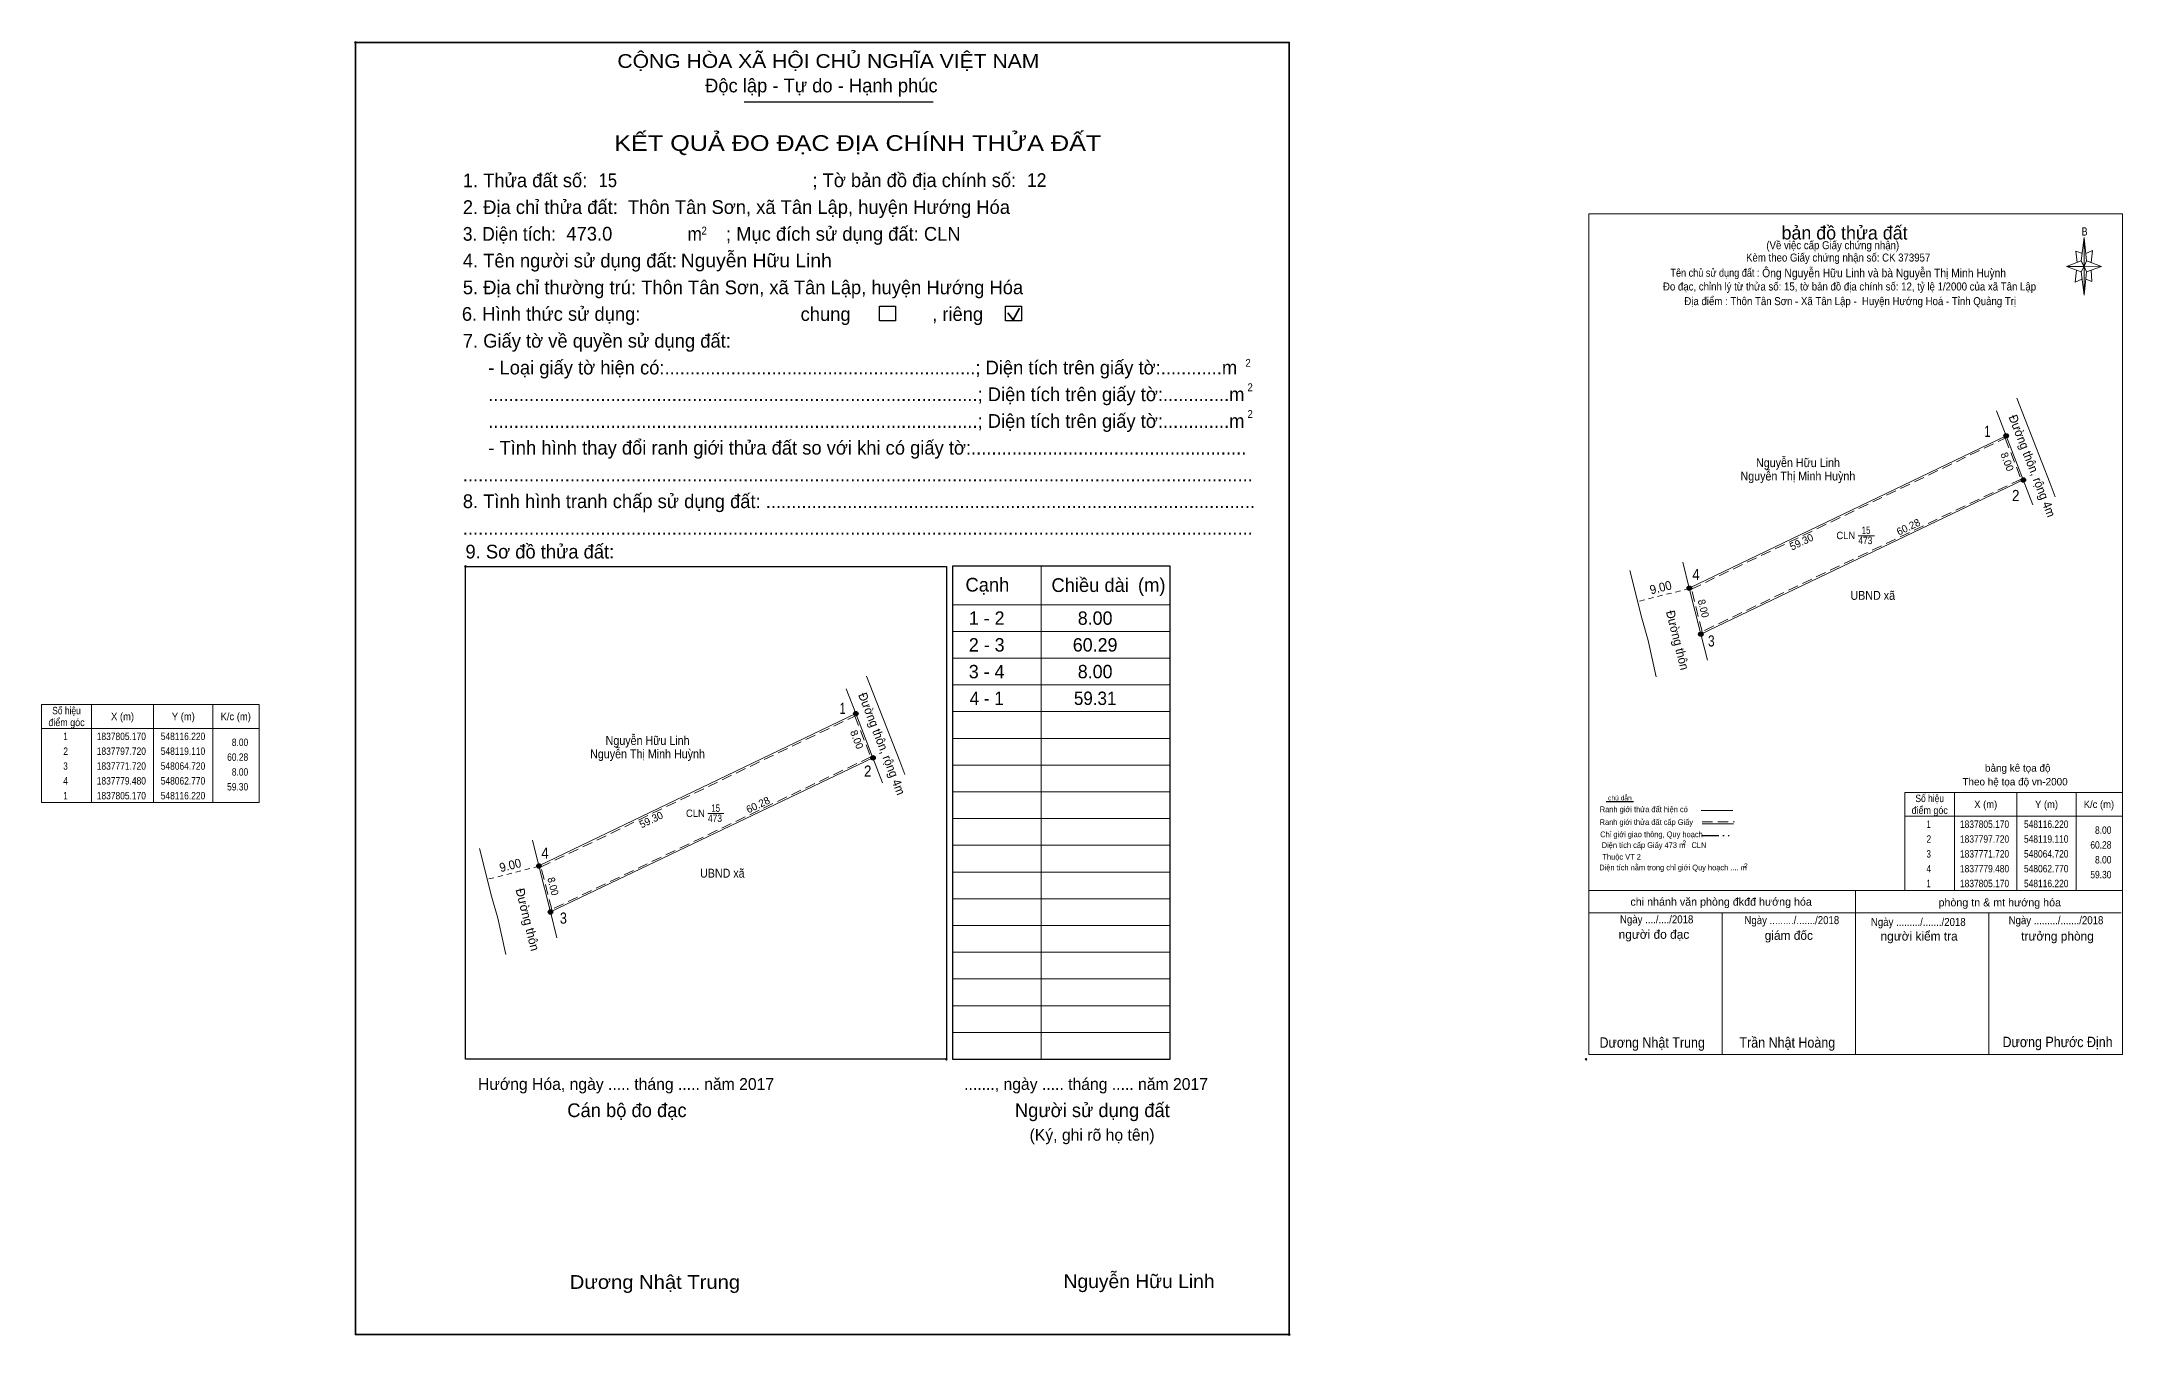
# Model space of a CAD drawing. Header units: metres. Extents: x 547979 to 548786, y 1837700 to 1837918.
# Drawn here: x 547978.9 to 548329.9, y 1837700.3 to 1837918.5 of the extents above; entities that cross this region are included whole.
import ezdxf
from ezdxf.enums import TextEntityAlignment as Align

# ---------------------------------------------------------------- set-up
doc = ezdxf.new("R2010")
doc.units = ezdxf.units.M
doc.header["$LTSCALE"] = 0.58
doc.header["$PDMODE"] = 32
doc.header["$PDSIZE"] = 0.29
for name, pattern in [('DASH_DOUBLE_DOT', [9.2, 5, -1.2, 0.3, -1.2, 0.3, -1.2]), ('MEDIUM_DASHED', [4.5, 3, -1.5]), ('SHORT_DASHED', [2.7, 1.5, -1.2])]:
    doc.linetypes.add(name, pattern=pattern)
for name, color, linetype, lineweight in [('1', 7, 'Continuous', 13), ('10', 7, 'Continuous', 13), ('11', 7, 'Continuous', 25), ('2', 7, 'Continuous', 35), ('27', 7, 'Continuous', 13), ('4', 7, 'Continuous', 13), ('50', 7, 'Continuous', 25), ('63', 7, 'Continuous', 13)]:
    doc.layers.add(name, color=color, linetype=linetype, lineweight=lineweight)
for name, color, linetype in [('36', 7, 'Continuous'), ('48', 7, 'Continuous'), ('52', 7, 'Continuous'), ('6', 7, 'Continuous'), ('9', 7, 'Continuous')]:
    doc.layers.add(name, color=color, linetype=linetype)

msp = doc.modelspace()

# ---------------------------------------------------------------- hatches: boundary and pattern name
at = {"layer": '11'}
for points in [[(548310.6427, 1837852.023, 1), (548309.8914, 1837852.023, 1)], [(548313.5397, 1837844.5659, 1), (548312.7884, 1837844.5659, 1)], [(548257.1934, 1837826.3258, 1), (548256.4421, 1837826.3258, 1)], [(548257.1934, 1837826.3258, 1), (548256.4421, 1837826.3258, 1)], [(548259.145, 1837818.5675, 1), (548258.3937, 1837818.5675, 1)], [(548116.5927, 1837805.173, 1), (548115.8414, 1837805.173, 1)], [(548119.4897, 1837797.7159, 1), (548118.7384, 1837797.7159, 1)], [(548063.1434, 1837779.4758, 1), (548062.3921, 1837779.4758, 1)], [(548063.1434, 1837779.4758, 1), (548062.3921, 1837779.4758, 1)], [(548065.095, 1837771.7175, 1), (548064.3437, 1837771.7175, 1)]]:
    msp.add_hatch(color=256, dxfattribs=at).paths.add_polyline_path(points)

# ---------------------------------------------------------------- linework, layer by layer
at = {"layer": '1', "lineweight": 25}
for p, q in [((548097.41, 1837908.35), (548129.27, 1837908.35)), ((548169.25, 1837746.9), (548169.25, 1837830.02))]:
    msp.add_line(p, q, dxfattribs=at)
at = {"layer": '1', "lineweight": 35}
for p, q in [((548141.84, 1837872.74), (548142.74, 1837871.58)), ((548142.74, 1837871.58), (548143.83, 1837873.53))]:
    msp.add_line(p, q, dxfattribs=at)
at = {"layer": '1'}
for p, q in [((548147.47, 1837830.02), (548147.47, 1837746.9)), ((548132.55, 1837823.53), (548157.78, 1837823.53)), ((548157.78, 1837823.53), (548169.25, 1837823.53)), ((548132.55, 1837819.02), (548157.78, 1837819.02)), ((548157.78, 1837819.02), (548169.25, 1837819.02)), ((548132.55, 1837814.51), (548157.78, 1837814.51)), ((548157.78, 1837814.51), (548169.25, 1837814.51)), ((548132.55, 1837810.01), (548157.78, 1837810.01)), ((548157.78, 1837810.01), (548169.25, 1837810.01)), ((548132.55, 1837805.5), (548157.78, 1837805.5)), ((548157.78, 1837805.5), (548169.25, 1837805.5)), ((548132.55, 1837800.99), (548157.78, 1837800.99)), ((548157.78, 1837800.99), (548169.25, 1837800.99)), ((548132.55, 1837796.48), (548157.78, 1837796.48)), ((548157.78, 1837796.48), (548169.25, 1837796.48)), ((548132.55, 1837791.98), (548157.78, 1837791.98)), ((548157.78, 1837791.98), (548169.25, 1837791.98)), ((548132.55, 1837787.47), (548157.78, 1837787.47)), ((548157.78, 1837787.47), (548169.25, 1837787.47)), ((548132.55, 1837782.96), (548157.78, 1837782.96)), ((548157.78, 1837782.96), (548169.25, 1837782.96)), ((548132.55, 1837778.45), (548157.78, 1837778.45)), ((548157.78, 1837778.45), (548169.25, 1837778.45)), ((548132.55, 1837773.95), (548157.78, 1837773.95)), ((548157.78, 1837773.95), (548169.25, 1837773.95)), ((548132.55, 1837769.44), (548157.78, 1837769.44)), ((548157.78, 1837769.44), (548169.25, 1837769.44)), ((548132.55, 1837764.93), (548157.78, 1837764.93)), ((548157.78, 1837764.93), (548169.25, 1837764.93)), ((548132.55, 1837760.42), (548157.78, 1837760.42)), ((548157.78, 1837760.42), (548169.25, 1837760.42)), ((548132.55, 1837755.91), (548157.78, 1837755.91)), ((548157.78, 1837755.91), (548169.25, 1837755.91)), ((548132.55, 1837751.41), (548157.78, 1837751.41)), ((548157.78, 1837751.41), (548169.25, 1837751.41))]:
    msp.add_line(p, q, dxfattribs=at)
for points in [[(548310.27, 1837852.02), (548313.16, 1837844.57), (548258.77, 1837818.57), (548256.82, 1837826.33)], [(548116.22, 1837805.17), (548119.11, 1837797.72), (548064.72, 1837771.72), (548062.77, 1837779.48)]]:
    msp.add_lwpolyline(points, close=True, dxfattribs=at)
at = {"layer": '1', "lineweight": 25}
msp.add_lwpolyline([(548050.38, 1837822.42), (548050.38, 1837829.99), (548131.5, 1837829.99), (548131.5, 1837746.9), (548050.38, 1837746.9), (548050.38, 1837760.75)], close=True, dxfattribs=at)
msp.add_lwpolyline([(548169.25, 1837830.02), (548132.55, 1837830.02), (548132.55, 1837746.9), (548169.25, 1837746.9), (548169.25, 1837747.71)], dxfattribs=at)
at = {"layer": '1'}
for p in [(548031.82, 1837918.34), (548050.38, 1837829.99), (548131.5, 1837746.9), (548189.34, 1837700.47)]:
    msp.add_point(p, dxfattribs=at)
at = {"layer": '10'}
for p, q in [((548312.09, 1837858.36), (548317.67, 1837843.99)), ((548317.67, 1837843.99), (548318.54, 1837841.75)), ((548248.82, 1837821.25), (548246.78, 1837829.29)), ((548248.82, 1837821.25), (548249.86, 1837817.52)), ((548249.86, 1837817.52), (548251.25, 1837811.4)), ((548118.04, 1837811.51), (548123.62, 1837797.14)), ((548123.62, 1837797.14), (548124.49, 1837794.9)), ((548054.77, 1837774.4), (548052.73, 1837782.44)), ((548054.77, 1837774.4), (548055.81, 1837770.67)), ((548055.81, 1837770.67), (548057.2, 1837764.55))]:
    msp.add_line(p, q, dxfattribs=at)
at = {"layer": '10', "linetype": 'SHORT_DASHED'}
for p, q in [((548256.83, 1837826.26), (548248.11, 1837824.07)), ((548062.78, 1837779.41), (548054.06, 1837777.22))]:
    msp.add_line(p, q, dxfattribs=at)
at = {"layer": '10'}
for points in [[(548256.82, 1837826.33), (548310.27, 1837852.02), (548313.16, 1837844.57), (548258.77, 1837818.57)], [(548062.77, 1837779.48), (548116.22, 1837805.17), (548119.11, 1837797.72), (548064.72, 1837771.72)]]:
    msp.add_lwpolyline(points, close=True, dxfattribs=at)
at = {"layer": '10', "linetype": 'MEDIUM_DASHED'}
for points in [[(548257.17, 1837826.16), (548310.1, 1837851.61), (548312.78, 1837844.72), (548258.97, 1837819)], [(548063.12, 1837779.31), (548116.05, 1837804.76), (548118.73, 1837797.87), (548064.92, 1837772.15)]]:
    msp.add_lwpolyline(points, close=True, dxfattribs=at)
at = {"layer": '11'}
for centre in [(548310.267, 1837852.023), (548313.164, 1837844.5659), (548256.8177, 1837826.3258), (548256.8177, 1837826.3258), (548258.7694, 1837818.5675), (548116.217, 1837805.173), (548119.114, 1837797.7159), (548062.7677, 1837779.4758), (548062.7677, 1837779.4758), (548064.7194, 1837771.7175)]:
    msp.add_circle(centre, 0.3756, dxfattribs=at)
at = {"layer": '2'}
msp.add_lwpolyline([(548031.82, 1837918.34), (548189.34, 1837918.34), (548189.34, 1837700.47), (548031.82, 1837700.47)], close=True, dxfattribs=at)
at = {"layer": '27'}
for p, q in [((548310.27, 1837852.02), (548308.63, 1837856.22)), ((548313.16, 1837844.57), (548314.79, 1837840.36)), ((548256.82, 1837826.33), (548255.71, 1837830.69)), ((548258.77, 1837818.57), (548259.86, 1837814.19)), ((548116.22, 1837805.17), (548114.58, 1837809.37)), ((548119.11, 1837797.72), (548120.74, 1837793.51)), ((548062.77, 1837779.48), (548061.66, 1837783.84)), ((548064.72, 1837771.72), (548065.81, 1837767.34))]:
    msp.add_line(p, q, dxfattribs=at)
at = {"layer": '4'}
for p, q in [((548322.92, 1837881.54), (548323.42, 1837885.44)), ((548322.92, 1837879.64), (548320.42, 1837880.54)), ((548323.82, 1837879.64), (548323.42, 1837875.74)), ((548324.72, 1837878.04), (548323.72, 1837878.44)), ((548323.82, 1837881.54), (548326.32, 1837880.54)), ((548324.62, 1837879.94), (548324.72, 1837878.04)), ((548258.8, 1837788.83), (548264.18, 1837788.83)), ((548259, 1837786.59), (548264.27, 1837786.59)), ((548239.87, 1837775.37), (548329.87, 1837775.37)), ((548239.87, 1837775.37), (548329.87, 1837775.37)), ((548239.87, 1837775.37), (548329.87, 1837775.37)), ((548284.87, 1837747.67), (548284.87, 1837775.37)), ((548239.87, 1837771.57), (548329.67, 1837771.57)), ((548262.37, 1837747.67), (548262.37, 1837771.57)), ((548307.37, 1837747.67), (548307.37, 1837771.57)), ((548329.87, 1837747.67), (548239.87, 1837747.67))]:
    msp.add_line(p, q, dxfattribs=at)
at = {"layer": '4', "lineweight": 25}
msp.add_line((548247.42, 1837790.32), (548242.8, 1837790.32), dxfattribs=at)
at = {"layer": '4', "linetype": 'DASH_DOUBLE_DOT', "lineweight": 25}
msp.add_line((548258.9, 1837784.62), (548264.14, 1837784.62), dxfattribs=at)
at = {"layer": '4', "linetype": 'MEDIUM_DASHED'}
msp.add_line((548259, 1837786.91), (548264.44, 1837786.91), dxfattribs=at)
at = {"layer": '4'}
for points in [[(548239.87, 1837889.47), (548329.87, 1837889.47), (548329.87, 1837747.67), (548239.87, 1837747.67)], [(548323.42, 1837885.44), (548323.82, 1837881.54), (548323.42, 1837880.54)], [(548323.42, 1837880.54), (548320.42, 1837880.54), (548322.92, 1837881.54), (548323.82, 1837879.64), (548326.32, 1837880.54), (548323.42, 1837880.64)], [(548323.42, 1837880.54), (548323.42, 1837875.74), (548322.92, 1837879.64)]]:
    msp.add_lwpolyline(points, close=True, dxfattribs=at)
for points in [[(548323.12, 1837882.74), (548322.02, 1837883.14), (548322.22, 1837881.24)], [(548323.72, 1837882.74), (548324.82, 1837883.24), (548324.62, 1837881.24)], [(548323.42, 1837880.54), (548322.92, 1837881.54), (548320.42, 1837880.54)], [(548322.12, 1837879.94), (548321.92, 1837877.94), (548323.02, 1837878.44)], [(548323.42, 1837880.54), (548323.82, 1837879.64), (548326.32, 1837880.54)]]:
    msp.add_lwpolyline(points, dxfattribs=at)
msp.add_point((548239.4, 1837746.89), dxfattribs=at)
at = {"layer": '50'}
for points in [[(548120.2, 1837873.9), (548122.91, 1837873.9), (548122.91, 1837871.38), (548120.2, 1837871.38)], [(548141.49, 1837873.9), (548144.19, 1837873.9), (548144.19, 1837871.38), (548141.49, 1837871.38)]]:
    msp.add_lwpolyline(points, close=True, dxfattribs=at)
at = {"layer": '63'}
for p, q in [((548285.32, 1837835.15), (548288.03, 1837835.15)), ((547987.28, 1837806.68), (547987.28, 1837790.18)), ((547997.78, 1837806.68), (547997.78, 1837790.18)), ((548007.78, 1837806.68), (548007.78, 1837790.18)), ((547978.88, 1837802.68), (548015.58, 1837802.68)), ((548301.57, 1837791.87), (548301.57, 1837775.37)), ((548312.07, 1837791.87), (548312.07, 1837775.37)), ((548322.07, 1837791.87), (548322.07, 1837775.37)), ((548091.27, 1837788.3), (548093.98, 1837788.3)), ((548293.17, 1837787.87), (548329.87, 1837787.87))]:
    msp.add_line(p, q, dxfattribs=at)
for points in [[(547978.88, 1837806.68), (548015.58, 1837806.68), (548015.58, 1837790.18), (547978.88, 1837790.18)], [(548293.17, 1837791.87), (548329.87, 1837791.87), (548329.87, 1837775.37), (548293.17, 1837775.37)]]:
    msp.add_lwpolyline(points, close=True, dxfattribs=at)

# ---------------------------------------------------------------- texts
at = {"layer": '1'}
for s, height, width, p in [('CỘNG HÒA XÃ HỘI CHỦ NGHĨA VIỆT NAM', 2.314, 1.15, (548076, 1837914.06)), ('3. Diện tích:', 2.314, 0.95, (548049.93, 1837884.91)), ('m', 2.314, 0.95, (548087.82, 1837884.91)), ('2', 1.322, 0.9, (548090.2, 1837885.96)), ('2', 1.322, 0.9, (548181.95, 1837863.66)), ('2', 1.322, 0.9, (548182.3, 1837859.54)), ('2', 1.322, 0.9, (548182.3, 1837855.03)), ('Dương Nhật Trung', 2.314, 1.1, (548067.97, 1837708.17))]:
    msp.add_text(s, height=height, dxfattribs=dict(at, width=width)).set_placement(p)
for s, height, p in [('Độc lập - Tự do - Hạnh phúc', 2.314, (548090.8, 1837909.93)), ('1. Thửa đất số:', 2.314, (548049.93, 1837893.93)), ('; Tờ bản đồ địa chính số:', 2.314, (548108.9, 1837893.95)), ('2. Địa chỉ thửa đất:', 2.314, (548049.93, 1837889.42)), ('; Mục đích sử dụng đất: CLN', 2.314, (548094.33, 1837884.91)), ('4. Tên người sử dụng đất:', 2.314, (548049.93, 1837880.4)), ('5. Địa chỉ thường trú: Thôn Tân Sơn, xã Tân Lập, huyện Hướng Hóa', 2.314, (548049.93, 1837875.89)), ('chung                , riêng', 2.314, (548106.91, 1837871.39)), ('7. Giấy tờ về quyền sử dụng đất:', 2.314, (548049.93, 1837866.88)), ('     - Loại giấy tờ hiện có:.............................................................; Diện tích trên giấy tờ:............m', 2.314, (548049.93, 1837862.37)), ('     ................................................................................................; Diện tích trên giấy tờ:.............m', 2.314, (548049.93, 1837857.86)), ('     ................................................................................................; Diện tích trên giấy tờ:.............m', 2.314, (548049.93, 1837853.36)), ('     - Tình hình thay đổi ranh giới thửa đất so với khi có giấy tờ:......................................................', 2.314, (548049.93, 1837848.85)), ('...........................................................................................................................................................', 2.314, (548049.93, 1837844.34)), ('8. Tình hình tranh chấp sử dụng đất: ................................................................................................', 2.314, (548049.93, 1837839.83)), ('...........................................................................................................................................................', 2.314, (548049.93, 1837835.33)), ('9. Sơ đồ thửa đất:', 2.314, (548050.38, 1837831.33)), ('Cạnh', 2.314, (548134.72, 1837825.75)), ('Chiều dài', 2.314, (548149.22, 1837825.68)), ('(m)', 2.314, (548163.82, 1837825.71)), ('Hướng Hóa, ngày ..... tháng ..... năm 2017', 1.983, (548052.49, 1837741.72)), ('......., ngày ..... tháng ..... năm 2017', 1.983, (548134.5, 1837741.72)), ('Cán bộ đo đạc', 2.314, (548067.55, 1837737.13)), ('Người sử dụng đất', 2.314, (548143.06, 1837737.13)), ('(Ký, ghi rõ họ tên)', 1.983, (548145.54, 1837733.15))]:
    msp.add_text(s, height=height, dxfattribs=at).set_placement(p)
for s, height, width, p in [('KẾT QUẢ ĐO ĐẠC ĐỊA CHÍNH THỬA ĐẤT', 2.645, 1.2, (548116.555, 1837900.06)), ('15', 1.25, 0.8, (548286.63, 1837835.46)), ('CLN', 1.25, 0.95, (548283.215, 1837834.59)), ('473', 1.25, 0.85, (548286.515, 1837833.75)), ('CLN', 1.25, 0.95, (548089.165, 1837787.74)), ('473', 1.25, 0.85, (548092.465, 1837786.9)), ('15', 1.25, 0.8, (548092.58, 1837788.61))]:
    msp.add_text(s, height=height, dxfattribs=dict(at, width=width)).set_placement(p, align=Align.CENTER)
at = {"layer": '10', "width": 0.95}
for s, rotation, p in [('Đường thôn, rộng 4m', 291.231, (548310.64, 1837855.2)), ('9.00', 14.12, (548250.37, 1837825.27)), ('Đường thôn', 284.12, (548252.86, 1837822.35)), ('Đường thôn, rộng 4m', 291.231, (548116.59, 1837808.35)), ('9.00', 14.12, (548056.32, 1837778.42))]:
    msp.add_text(s, height=1.5, rotation=rotation, dxfattribs=at).set_placement(p)
at = {"layer": '10'}
msp.add_text('Đường thôn', height=1.5, rotation=284.12, dxfattribs=at).set_placement((548058.81, 1837775.5))
at = {"layer": '36', "width": 0.9}
for s, p in [('Nguyễn Hữu Linh', (548275.145, 1837846.74)), ('Nguyễn Thị Minh Huỳnh', (548275.135, 1837844.48)), ('UBND xã', (548287.755, 1837824.36)), ('Nguyễn Hữu Linh', (548081.095, 1837799.89)), ('Nguyễn Thị Minh Huỳnh', (548081.085, 1837797.63)), ('UBND xã', (548093.705, 1837777.51))]:
    msp.add_text(s, height=1.5, dxfattribs=at).set_placement(p, align=Align.CENTER)
at = {"layer": '4'}
for s, height, p in [('bản đồ thửa đất', 2.25, (548283.005, 1837885.12)), ('Theo hệ tọa độ vn-2000', 1.25, (548311.765, 1837793.06)), ('bảng kê tọa độ', 1.25, (548312.215, 1837795.38)), ('chi nhánh văn phòng đkđđ hướng hóa', 1.35, (548262.19, 1837772.78)), ('phòng tn & mt hướng hóa', 1.35, (548309.185, 1837772.66)), ('người đo đạc', 1.5, (548250.855, 1837767.2)), ('giám đốc', 1.5, (548273.605, 1837767.02)), ('người kiểm tra', 1.5, (548295.585, 1837766.9)), ('trưởng phòng', 1.5, (548318.925, 1837766.9))]:
    msp.add_text(s, height=height, dxfattribs=at).set_placement(p, align=Align.CENTER)
for s, height, width, p in [('B', 1.378, 0.8, (548323.49, 1837885.78)), ('Kèm theo Giấy chứng nhận số: CK 373957', 1.35, 0.9, (548281.93, 1837881.4)), ('(Về việc cấp Giấy chứng nhận)', 1.35, 0.9, (548281.015, 1837883.48)), ('Tên chủ sử dụng đất :', 1.35, 0.85, (548261.145, 1837878.84)), ('Đo đạc, chỉnh lý từ thửa số: 15, tờ bản đồ địa chính số: 12, tỷ lệ 1/2000 của xã Tân Lập', 1.35, 0.9, (548283.845, 1837876.52)), ('Địa điểm : Thôn Tân Sơn - Xã Tân Lập -  Huyện Hướng Hoá - Tỉnh Quảng Trị ', 1.35, 0.9, (548284.185, 1837874.05)), ('chú dẫn', 0.7999, 1.05, (548245.11, 1837790.55)), ('Ranh giới thửa đất cấp Giấy', 0.96, 0.9, (548249.57, 1837786.4)), ('Ranh giới thửa đất hiện có ', 0.96, 0.9, (548249.315, 1837788.55)), ('Chỉ giới giao thông, Quy hoạch', 0.96, 0.9, (548250.43, 1837784.33)), ('2', 0.8, 0.8, (548255.98, 1837782.99)), ('Thuộc VT 2', 0.96, 0.9, (548245.405, 1837780.54)), ('Diện tích cấp Giấy 473 m   CLN', 0.96, 0.9, (548250.865, 1837782.52)), ('Diện tích nằm trong chỉ giới Quy hoạch .... m', 0.96, 0.9, (548254.075, 1837778.74)), ('2', 0.8, 0.8, (548266.36, 1837779.12)), ('Ngày ..../..../2018', 1.35, 0.9, (548251.31, 1837769.8)), ('Ngày ........./......./2018', 1.35, 0.9, (548274.11, 1837769.67)), ('Ngày ........./......./2018', 1.35, 0.9, (548295.44, 1837769.36)), ('Ngày ........./......./2018', 1.35, 0.9, (548318.67, 1837769.66)), ('Dương Nhật Trung', 1.75, 0.9, (548250.555, 1837748.83)), ('Trần Nhật Hoàng', 1.75, 0.9, (548273.35, 1837748.84)), ('Dương Phước Định', 1.75, 0.9, (548318.935, 1837748.93))]:
    msp.add_text(s, height=height, dxfattribs=dict(at, width=width)).set_placement(p, align=Align.CENTER)
at = {"layer": '4', "width": 0.9}
msp.add_text('Ông Nguyễn Hữu Linh và bà Nguyễn Thị Minh Huỳnh', height=1.44, dxfattribs=at).set_placement((548269.11, 1837878.75))
at = {"layer": '48'}
msp.add_text('6. Hình thức sử dụng:', height=2.314, dxfattribs=at).set_placement((548049.77, 1837871.41))
at = {"layer": '52'}
for s, p in [('1 - 2', (548138.295, 1837820.15)), ('8.00', (548156.59, 1837820.15)), ('2 - 3', (548138.3, 1837815.64)), ('60.29', (548156.59, 1837815.64)), ('3 - 4', (548138.295, 1837811.13)), ('8.00', (548156.59, 1837811.13))]:
    msp.add_text(s, height=2.254, dxfattribs=at).set_placement(p, align=Align.CENTER)
at = {"layer": '52', "width": 0.95}
for s, p in [('4 - 1', (548138.3, 1837806.63)), ('59.31', (548156.595, 1837806.63))]:
    msp.add_text(s, height=2.254, dxfattribs=at).set_placement(p, align=Align.CENTER)
at = {"layer": '6'}
for s, width, p in [('15', 0.9, (548072.84, 1837893.95)), ('12', 0.95, (548145.1, 1837893.98)), ('Nguyễn Hữu Linh', 1.05, (548086.7, 1837880.43)), ('Nguyễn Hữu Linh', 1.05, (548151.26, 1837708.3))]:
    msp.add_text(s, height=2.314, dxfattribs=dict(at, width=width)).set_placement(p)
for s, p in [('Thôn Tân Sơn, xã Tân Lập, huyện Hướng Hóa', (548077.78, 1837889.43)), ('473.0', (548067.4, 1837884.94))]:
    msp.add_text(s, height=2.314, dxfattribs=at).set_placement(p)
at = {"layer": '63'}
for s, rotation, p in [('8.00', 291.202, (548309.8651, 1837847.426)), ('60.28', 25.549, (548294.0405, 1837836.0789)), ('59.30', 25.671, (548276.0193, 1837833.5577)), ('8.00', 291.202, (548115.8151, 1837800.576)), ('60.28', 25.549, (548099.9905, 1837789.2289)), ('59.30', 25.671, (548081.9693, 1837786.7077))]:
    msp.add_text(s, height=1.25, rotation=rotation, dxfattribs=at).set_placement(p, align=Align.CENTER)
at = {"layer": '63', "width": 0.95}
for p in [(548258.6001, 1837822.7473), (548064.5501, 1837775.8973)]:
    msp.add_text('8.00', height=1.25, rotation=284.106, dxfattribs=at).set_placement(p, align=Align.CENTER)
at = {"layer": '63'}
for s, width, p in [('Số hiệu', 0.85, (547983.08, 1837805.06)), ('X (m)', 0.95, (547992.53, 1837804.06)), ('Y (m)', 0.95, (548002.785, 1837804.06)), ('K/c (m)', 0.95, (548011.625, 1837804.06)), ('điểm góc', 0.9, (547983.08, 1837803.06)), (' 1', 0.75, (547982.73, 1837800.71)), ('1837805.170', 0.85, (547992.33, 1837800.71)), ('548116.220', 0.85, (548002.73, 1837800.71)), (' 2', 0.85, (547982.735, 1837798.21)), ('1837797.720', 0.85, (547992.33, 1837798.21)), ('548119.110', 0.85, (548002.73, 1837798.21)), (' 4', 0.85, (547982.73, 1837793.21)), (' 3', 0.8, (547982.725, 1837795.71)), ('1837771.720', 0.85, (547992.33, 1837795.71)), ('1837779.480', 0.85, (547992.33, 1837793.21)), ('548064.720', 0.85, (548002.73, 1837795.71)), ('548062.770', 0.85, (548002.73, 1837793.21)), (' 1', 0.75, (547982.73, 1837790.71)), ('1837805.170', 0.85, (547992.33, 1837790.71)), ('548116.220', 0.85, (548002.73, 1837790.71)), ('Số hiệu', 0.85, (548297.37, 1837790.25)), ('điểm góc', 0.9, (548297.37, 1837788.25)), (' 1', 0.75, (548297.02, 1837785.9)), ('1837805.170', 0.85, (548306.62, 1837785.9)), ('X (m)', 0.95, (548306.82, 1837789.25)), ('548116.220', 0.85, (548317.02, 1837785.9)), ('Y (m)', 0.95, (548317.075, 1837789.25)), ('K/c (m)', 0.95, (548325.915, 1837789.25)), (' 2', 0.85, (548297.025, 1837783.4)), ('1837797.720', 0.85, (548306.62, 1837783.4)), ('548119.110', 0.85, (548317.02, 1837783.4)), (' 3', 0.8, (548297.015, 1837780.9)), ('1837771.720', 0.85, (548306.62, 1837780.9)), ('548064.720', 0.85, (548317.02, 1837780.9)), (' 4', 0.85, (548297.02, 1837778.4)), (' 1', 0.75, (548297.02, 1837775.9)), ('1837779.480', 0.85, (548306.62, 1837778.4)), ('1837805.170', 0.85, (548306.62, 1837775.9)), ('548062.770', 0.85, (548317.02, 1837778.4)), ('548116.220', 0.85, (548317.02, 1837775.9))]:
    msp.add_text(s, height=1.25, dxfattribs=dict(at, width=width)).set_placement(p, align=Align.CENTER)
at = {"layer": '63', "width": 0.85}
for s, p in [('60.28', (548013.73, 1837797.21)), ('8.00', (548013.73, 1837799.71)), ('8.00', (548013.73, 1837794.71)), ('59.30', (548013.73, 1837792.21)), ('60.28', (548328.02, 1837782.4)), ('8.00', (548328.02, 1837784.9)), ('8.00', (548328.02, 1837779.9)), ('59.30', (548328.02, 1837777.4))]:
    msp.add_text(s, height=1.25, dxfattribs=at).set_placement(p, align=Align.RIGHT)
at = {"layer": '9'}
for s, width, p in [('1', 0.75, (548307.11, 1837851.84)), ('2', 0.9, (548311.875, 1837841.01)), ('4', 0.9, (548257.945, 1837827.69)), ('3', 0.8, (548260.53, 1837816.48)), ('1', 0.75, (548113.985, 1837805.12)), ('2', 0.9, (548118.23, 1837794.54)), ('4', 0.9, (548063.79, 1837780.71)), ('3', 0.85, (548066.895, 1837769.75))]:
    msp.add_text(s, height=1.878, dxfattribs=dict(at, width=width)).set_placement(p, align=Align.CENTER)

doc.saveas('drawing.dxf')
